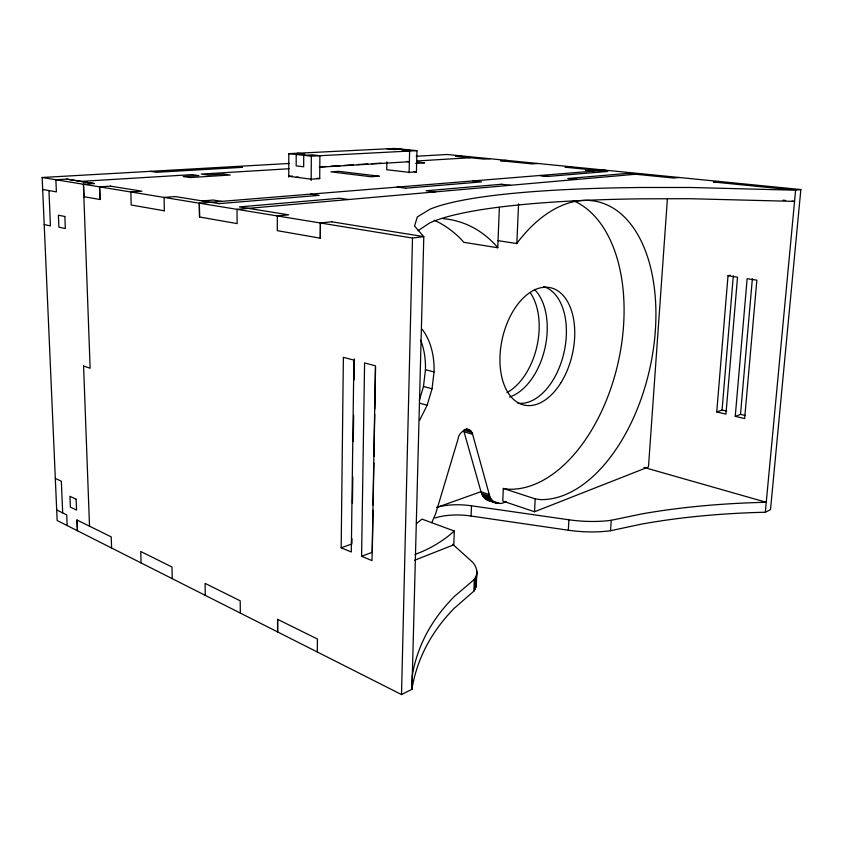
<?xml version="1.0" encoding="UTF-8"?>
<svg xmlns="http://www.w3.org/2000/svg" width="843" height="843" viewBox="0 0 843 843"><rect width="100%" height="100%" fill="white"/><g stroke="black" fill="none" stroke-linecap="round" stroke-linejoin="round"><path stroke-width="1.26" d="M288.759 177.104L288.791 153.658L394.461 148.442L416.948 150.655L416.421 172.225M311.193 180.423L311.32 156.155L288.791 153.658M292.416 176.039L288.759 176.282L311.204 179.19L319.729 178.6L319.887 155.713L312.289 154.88L303.722 155.312L303.68 166.788L296.178 165.881L296.209 154.48L304.776 154.048L297.347 153.226M317.295 652.039L317.442 639.026L277.568 619.32L277.579 631.955M320.277 238.2L320.382 222.973L331.784 221.783M320.445 222.973L320.329 238.2L277.284 230.655L277.336 215.924M341.173 547.813L343.375 357.316L353.891 360.109L351.289 552.017L341.173 547.813L351.879 543.946L351.952 538.688M352.437 503.26L352.796 477.012M353.28 441.574L353.639 415.325M354.123 379.898L354.408 358.897M361.584 556.285L364.587 362.943L375.462 365.83L372.026 560.616L361.584 556.285L372.29 552.27L373.027 510.236M373.122 504.989L373.86 462.955M373.976 456.39L374.724 414.356M374.819 409.097L375.556 367.074M386.874 161.877L386.726 169.728L409.129 172.351L416.421 171.835L413.913 171.55M409.118 172.731L409.624 151.034L402.037 150.275L409.361 149.906M401.51 694.558L412.501 238.042L423.797 236.63L411.964 689.321L401.51 694.558L57.155 520.51L42.15 177.494L289.486 163.447M416.442 523.629L421.974 519.109L454.293 531.037L453.829 544.789L414.672 560.237M765.381 512.196L770.502 509.636L800.85 189.549L795.602 190.202L765.318 512.228A769.511 330.034 17.9 0 0 641.439 524.125L610.553 530.721A58.515 20.411 4.4 0 1 568.33 530.226L471.1 516.032L471.479 505.811A35.859 13.003 2.3 0 0 436.537 507.349M474.314 579.447L454.672 596.18A771.703 324.608 17.4 0 0 412.248 675.717L411.89 689.363A769.511 330.034 17.9 0 1 454.261 608.246L473.871 591.154L474.314 579.447C479.066 573.619 476.527 565.158 471.058 560.785L452.67 544.262M473.871 591.154L474.925 589.436L475.368 577.761M474.925 589.436L475.694 587.697L476.147 576.043M475.694 587.697L476.643 574.325M476.727 573.419L476.832 570.848M476.2 585.938L476.875 572.587M434.166 220.234A169.77 115.776 -74.5 0 1 461.975 240.192L463.682 242.289L497.76 247.758L499.362 207.494M573.314 200.676A148.779 89.052 -77.4 0 1 618.214 362.237A148.779 89.052 -77.4 0 1 508.677 489.225L503.313 488.455L502.776 501.079L534.557 511.754L648.478 466.948L667.371 199.032M497.971 240.634L516.843 243.564L518.561 203.932M534.557 511.754L535.189 498.877L503.313 488.455M568.33 530.226L568.92 519.783L471.479 505.811M610.553 530.721L611.217 520.3L642.155 513.851A771.703 324.608 17.4 0 1 766.245 502.28L643.904 467.412M728.015 275.714L737.52 277.189L725.939 414.134L716.74 411.932L728.015 275.714L730.175 275.25M716.74 411.932L722.061 410.014L733.305 275.872M735.244 416.347L747.14 278.675L756.866 280.182L744.643 418.592L735.244 416.347L740.512 414.377L745.201 415.483M740.512 414.377L752.356 278.801M419.34 400.33L423.481 386.473L425.452 369.708A68.23 46.755 -74.4 0 0 420.689 340.161M419.572 420.383L427.127 405.272L432.048 388.792L434.05 371.932A68.673 46.692 -74.5 0 0 421.964 329.086M431.774 522.649L435.578 513.988L458.149 438.708C458.666 431.595 470.152 424.672 472.617 434.314L489.288 494.535C490.468 502.407 499.625 506.042 506.063 501.427M516.843 243.564L518.656 240.982A152.088 87.957 -77.3 0 1 655.169 295.904A152.088 87.957 -77.3 0 1 540.489 499.604L535.189 498.877M454.293 531.037L447.844 536.485A174.101 115.08 -74.6 0 1 414.988 554.388M417.97 230.708L429.856 222.847A500.731 67.967 4.4 0 1 640.87 198.832L689.764 198.706L794.549 201.393L791.999 201.119M437.022 507.381L481.522 491.49M718.868 181.424L713.368 181.993L795.602 190.202L690.607 187.483L641.618 187.483A502.386 62.603 4.2 0 0 430.236 209.096L417.327 216.914L414.545 226.093L423.797 236.63L331.721 221.793M277.273 215.924L288.664 214.839L239.38 206.914L339.613 198.253L348.591 199.528M679.216 177.494L673.61 178.021L627.203 173.405L568.098 178.505L576.76 179.433L568.129 178.505M641.418 173.742L237.02 209.349L237.146 223.606L199.559 217.009L199.296 203.195L164.027 197.41L175.228 196.567L219.127 203.637M501.669 184.248L426.115 190.781L435.083 191.909M199.559 217.009L199.359 203.184L605.327 170.17L800.85 189.549M219.075 203.637L319.16 195.355L310.54 194.143M405.736 188.189L481.511 181.909L473.007 180.929M202.151 200.929L213.247 200.044L221.625 201.372M591.47 169.833L585.579 170.297L593.704 171.118M605.327 170.17L570.89 166.756L565.052 167.188L607.771 171.456L548.256 176.387L539.91 175.492L548.287 176.377M537.929 163.489L532.038 163.9L500.457 160.75L506.39 160.36M296.156 177.241L298.591 177.072M83.984 196.693L83.531 184.238L99.622 186.861L110.591 186.145M42.15 177.494L83.404 184.248L94.448 183.553L66.766 179.106L55.88 179.738L56.386 191.877L42.677 189.464M415.652 163.394L424.619 162.836L417.622 162.088M489.952 158.726L483.998 159.106L455.536 156.261L461.521 155.913M80.949 181.382L192.014 174.638L198.885 175.597L183.216 176.556L190.149 177.546L230.213 175.028L223.237 174.09L208.116 175.017L201.235 174.079L289.107 168.737M319.276 166.903L325.83 166.503M331.078 166.187L340.256 165.628M344.197 165.386L353.375 164.828M357.306 164.585L367.801 163.953M371.731 163.711L380.92 163.152M416.537 160.992L470.194 157.725M319.813 167.177L409.371 161.708L406.853 161.445M416.115 156.261L447.18 154.49L570.89 166.756M311.32 156.155L416.948 150.655M401.869 149.169L394.535 149.538L387.127 148.8M491.332 500.679C486.084 501.216 482.133 496.464 481.016 491.775L463.555 430.12L471.964 432.596M783.063 200.17L785.623 200.444M501.627 184.248L510.479 185.27M235.713 166.503L242.32 167.346L156.693 172.278L150.191 171.361M397.19 187.093L405.778 188.179M317.21 178.273L319.729 178.6M110.528 186.155L141.94 191.203L130.813 191.983L99.558 186.872L99.98 199.517L83.921 196.693M66.766 179.106L94.321 183.553M199.359 203.184L412.501 238.042M164.374 210.813L131.181 204.997L130.876 191.972L164.079 197.41L164.311 210.813M44.205 224.575L50.454 225.892L48.957 190.571M722.061 410.014L726.645 411.099M425.452 369.708L434.05 371.932M423.481 386.473L432.048 388.792M419.803 403.196L427.127 405.272M466.221 428.802L468.624 429.509M466.327 429.087L469.93 430.151M465.051 429.424L471.058 431.194M464.208 431.827L472.617 434.314M481.016 491.775L489.288 494.535M481.585 493.461L489.836 496.232M482.27 495.01L490.521 497.781M483.081 496.39L491.332 499.172M483.998 497.591L492.249 500.373M485.031 498.613L499.551 503.461M486.148 499.435L498.181 503.471M488.624 500.479L496.854 503.271M487.349 500.068L495.579 502.849M83.51 366.02L90.138 368.243L83.404 184.248M55.311 478.434L61.339 481.227L62.688 512.913M56.692 509.941L66.723 514.915L67.166 525.568M497.76 247.758L496.084 245.629A174.101 115.08 -74.6 0 0 443.112 218.674M476.074 580.627L476.432 584.167M77.029 519.962L77.461 530.721L76.955 519.983L111.234 536.896L111.592 547.982M83.583 366.01L89.516 526.201M99.622 186.861L100.043 199.506M141.066 562.892L140.76 551.522L172.004 567.002L172.246 578.656M205.27 595.369L205.112 583.388L240.213 600.806L240.318 613.103M277.632 619.299L277.642 631.934M543.609 286.609A59.79 35.986 -77.3 0 1 564.125 351.984A59.79 35.986 -77.3 0 1 517.918 403.228M530.542 293.079A58.673 36.312 -77.3 0 1 536.664 347.506A58.673 36.312 -77.3 0 1 506.885 392.638M534.462 289.412A59.01 36.217 -77.3 0 1 544.81 348.791A59.01 36.217 -77.3 0 1 509.499 397.042M435.041 518.002A35.785 13.267 2.3 0 1 471.1 516.032M611.217 520.3A58.631 20 4.3 0 1 568.92 519.783M379.097 176.187L371.173 176.756L330.888 171.846L338.802 171.329L379.097 176.187M64.858 216.482L58.399 215.197L58.894 227.188L65.332 228.548L64.858 216.482M76.133 499.246L69.948 496.295L70.39 507.086L76.565 510.089L76.133 499.235M560.679 383.144A60.138 35.87 -77.3 0 0 551.006 287.842A60.138 35.87 -77.3 0 0 500.352 368.233A60.138 35.87 -77.3 0 0 560.679 383.144"/></g></svg>
